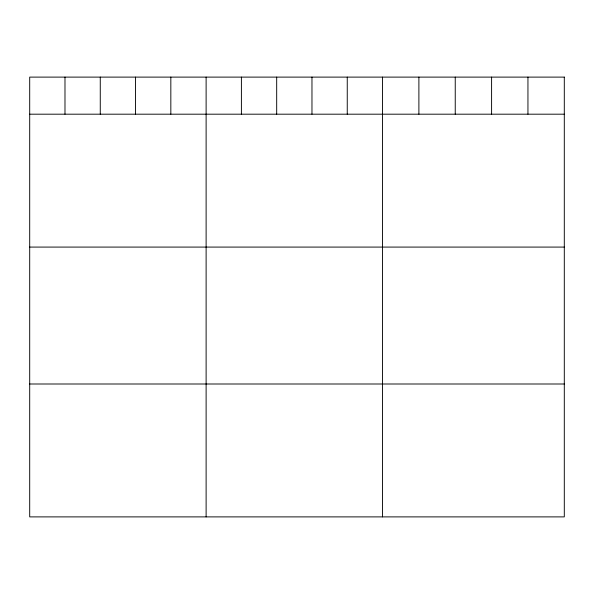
<?xml version="1.0" encoding="UTF-8"?>
<svg xmlns="http://www.w3.org/2000/svg" width="594" height="594" viewBox="0 0 594 594"><rect width="100%" height="100%" fill="white"/><g stroke="black" fill="none" stroke-linecap="round" stroke-linejoin="round"><path stroke-width="0.89" d="M29.7 114.189L564.3 114.189M29.7 247.082L564.3 247.082M29.7 383.999L564.3 383.999M527.947 77.109L527.947 114.189M491.594 77.109L491.594 114.189M455.242 77.109L455.242 114.189M418.889 77.109L418.889 114.189M382.536 77.109L382.536 516.891M347.252 77.109L347.252 114.189M311.969 77.109L311.969 114.189M276.685 77.109L276.685 114.189M241.402 77.109L241.402 114.189M206.118 77.109L206.118 516.891M170.834 77.109L170.834 114.189M135.551 77.109L135.551 114.189M100.267 77.109L100.267 114.189M64.984 77.109L64.984 114.189M564.3 77.109L29.7 77.109L29.7 516.891L564.3 516.891L564.3 77.109"/></g></svg>
